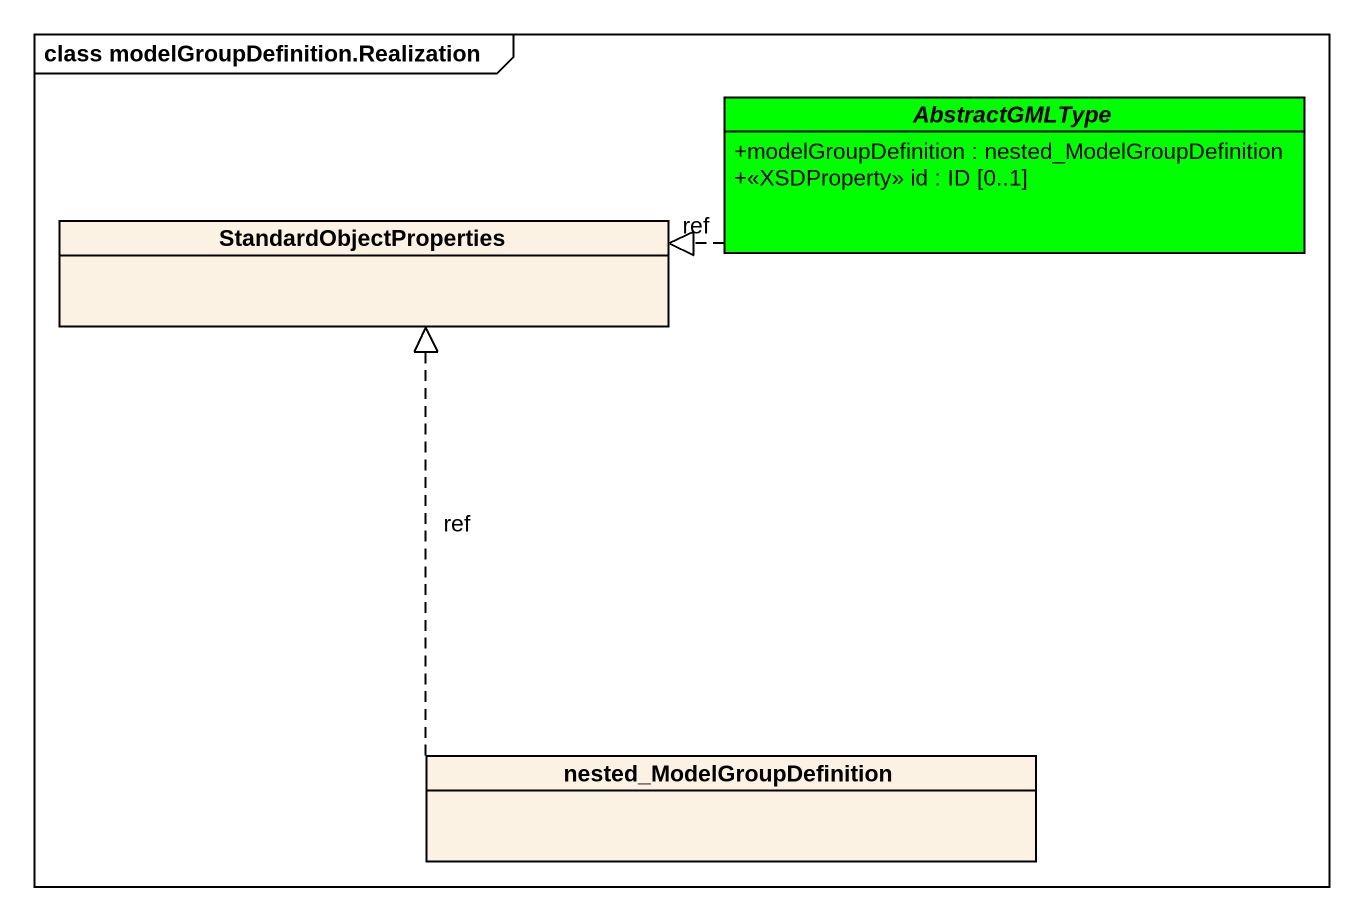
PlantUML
@startuml
mainframe class modelGroupDefinition.Realization
hide circle
hide empty members
skinparam classAttributeIconSize 0
abstract class AbstractGMLType #00FF00 {
  +modelGroupDefinition : nested_ModelGroupDefinition
  +<<XSDProperty>> id : ID [0..1]
}
class StandardObjectProperties
class nested_ModelGroupDefinition
AbstractGMLType .left.|> StandardObjectProperties : ref
nested_ModelGroupDefinition .up.|> StandardObjectProperties : ref
@enduml
